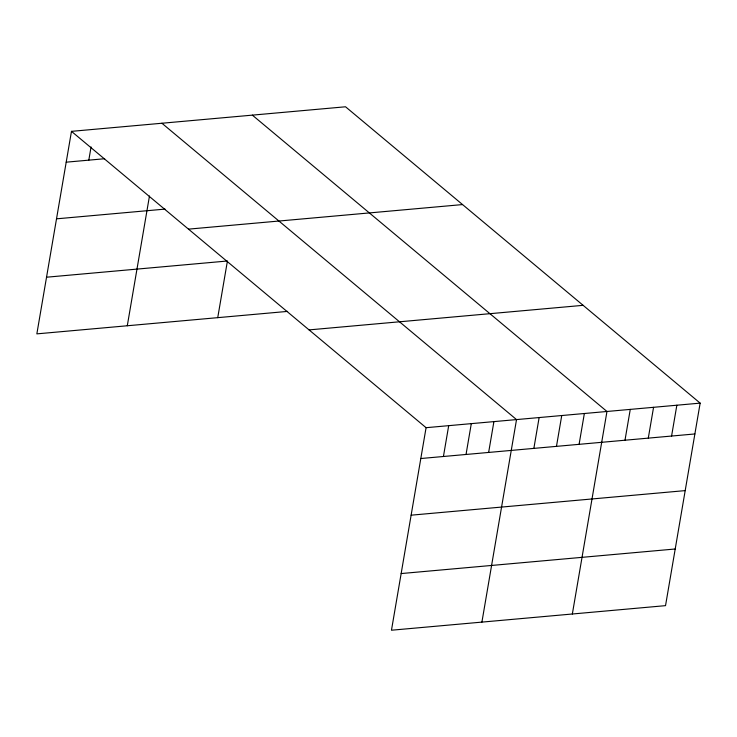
<?xml version="1.0" encoding="UTF-8"?>
<svg xmlns="http://www.w3.org/2000/svg" width="737" height="737" viewBox="0 0 737 737"><rect width="100%" height="100%" fill="white"/><g stroke="black" fill="none" stroke-linecap="round" stroke-linejoin="round"><path stroke-width="1.11" d="M71.471 131.352L426.078 427.69L391.467 630.218L665.529 605.648L700.15 403.13L345.533 106.782L71.471 131.352L36.85 333.87L287.623 311.392M88.809 160.15L91.066 146.939M127.289 325.763L149.473 195.996M217.737 317.656L227.42 260.999L46.532 277.213M443.425 456.498L448.695 425.664M466.033 454.471L471.302 423.637M488.64 452.444L493.91 421.61M481.906 622.111L516.526 419.583L161.91 123.245M533.864 448.391L539.134 417.557M556.472 446.364L561.741 415.53M579.089 444.337L584.358 413.503M572.345 614.004L606.966 411.476L252.349 115.138M624.994 440.219L630.264 409.394M648.293 438.128L653.562 407.303M671.582 436.046L676.852 405.212M66.201 162.177L104.636 158.731M56.509 218.834L165.042 209.105M188.488 229.143L462.56 204.573M309.061 329.9L583.124 305.33M426.078 427.69L700.15 403.13M420.809 458.525L694.88 433.955M411.126 515.181L685.198 490.612M401.149 573.561L675.221 548.991"/></g></svg>
